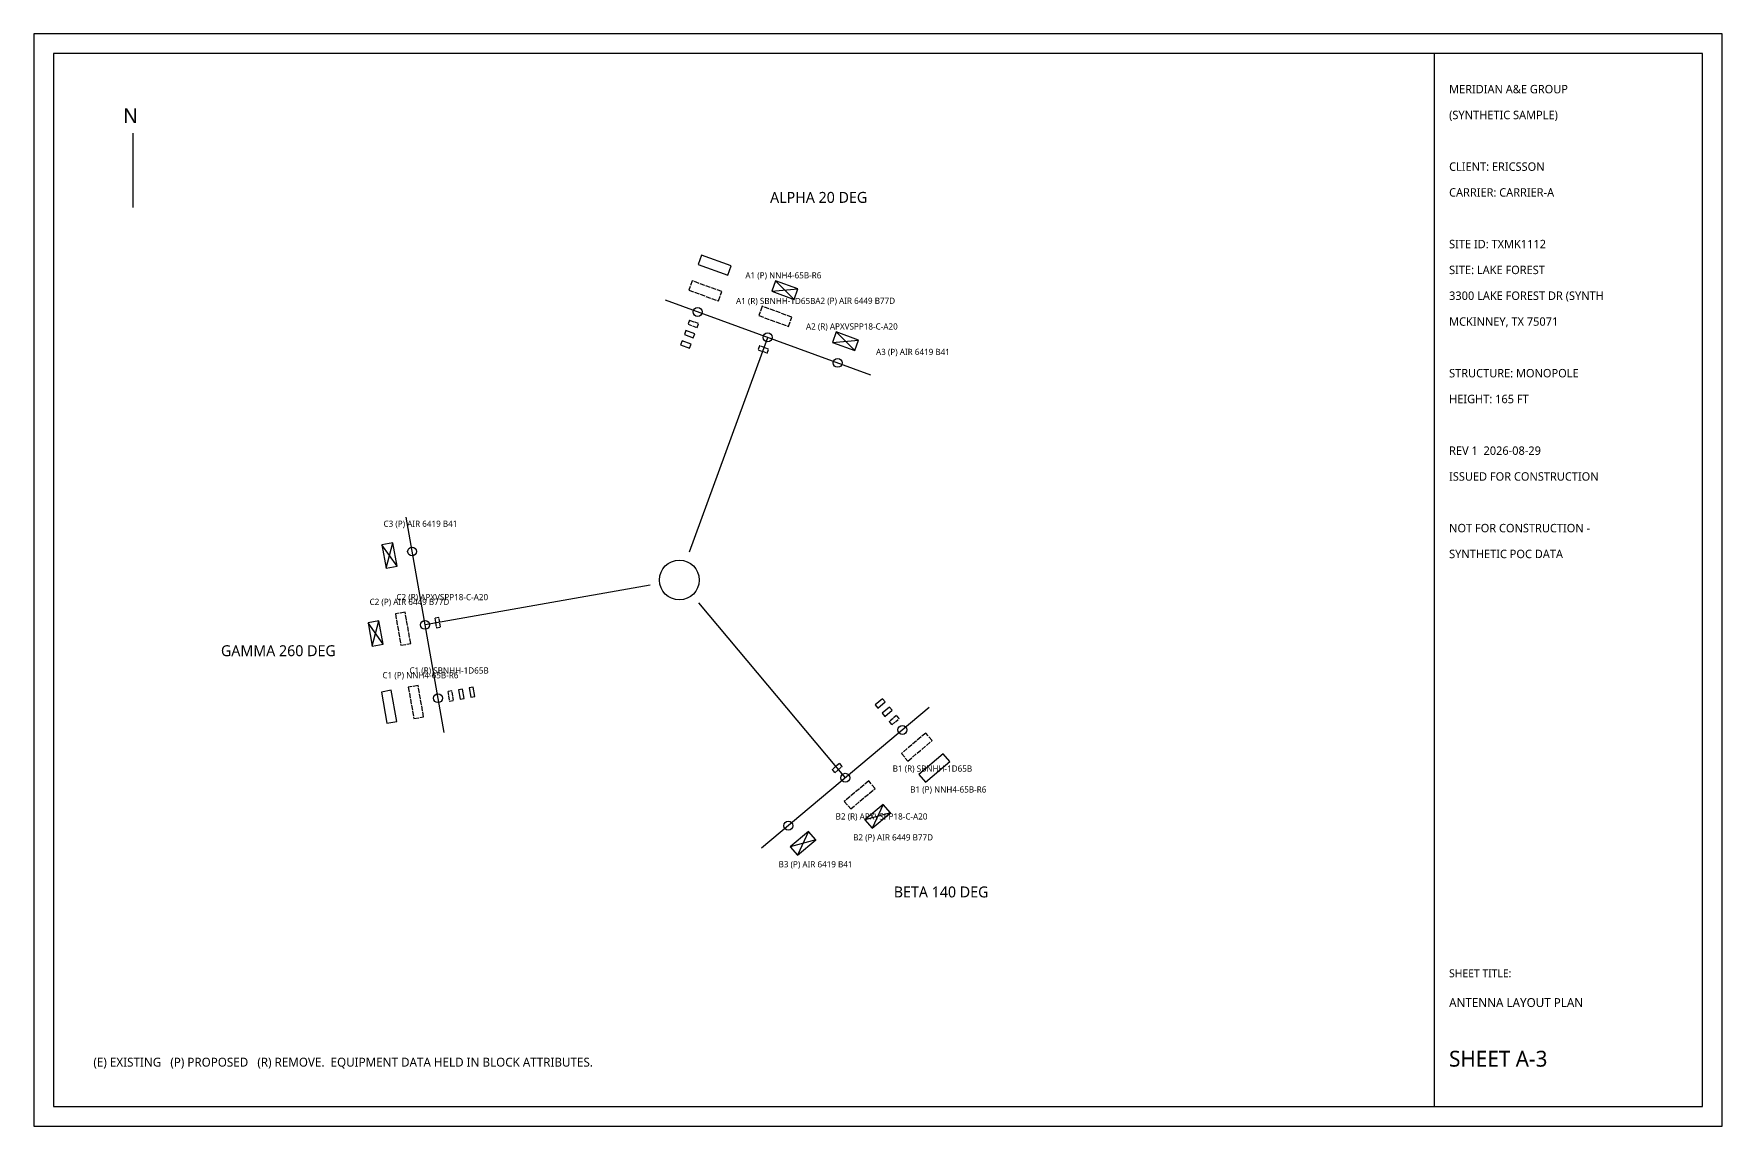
# Model space of a CAD drawing. Extents: x 0 to 1940, y 0 to 220.
# Drawn here: x 800 to 1140, y 0 to 220 of the extents above; entities that cross this region are included whole.
import ezdxf
from ezdxf.enums import TextEntityAlignment as Align

# ---------------------------------------------------------------- set-up
doc = ezdxf.new("R2010")
doc.units = 0
doc.linetypes.add('DASHED', pattern=[1.524, 1.27, -0.254])
for name, color, linetype in [('A-ANT-NEW', 1, 'Continuous'), ('A-ANT-REMOVE', 30, 'DASHED'), ('A-BORDER', 7, 'Continuous'), ('A-MOUNT', 5, 'Continuous'), ('A-RRU-NEW', 1, 'Continuous'), ('A-RRU-REMOVE', 30, 'DASHED'), ('A-STRUCT', 7, 'Continuous'), ('A-TEXT', 7, 'Continuous'), ('A-TITLE', 7, 'Continuous')]:
    doc.layers.add(name, color=color, linetype=linetype)
doc.styles.add('OpenSans', font='OpenSans-Regular.ttf')

# ---------------------------------------------------------------- blocks, each defined once
blk = doc.blocks.new('PIPE')
blk.add_circle((0, 0), 0.9)
at = {"flags": 1}
for tag, p in [('SECTOR', (0, -3)), ('POSITION', (0, -4.6)), ('STATUS', (0, -6.2))]:
    blk.add_attdef(tag, p, '', height=1.2, dxfattribs=at)
blk = doc.blocks.new('ANT_PANEL')
blk.add_lwpolyline([(-4, 0), (4, 0), (4, 2.5), (-4, 2.5)], close=True)
at = {"flags": 1}
for tag, p in [('SECTOR', (0, -3)), ('POSITION', (0, -4.6)), ('STATUS', (0, -9.4)), ('MFR', (0, -6.2)), ('MODEL', (0, -7.8)), ('AZIMUTH', (0, -11)), ('RAD_CENTER_FT', (0, -12.6)), ('MECH_TILT', (0, -14.2))]:
    blk.add_attdef(tag, p, '', height=1.2, dxfattribs=at)
blk = doc.blocks.new('RRU')
blk.add_lwpolyline([(-1.6, 0), (1.6, 0), (1.6, 1.4), (-1.6, 1.4)], close=True)
at = {"flags": 1}
for tag, p in [('SECTOR', (0, -3)), ('POSITION', (0, -4.6)), ('MODEL', (0, -6.2)), ('STATUS', (0, -7.8)), ('BANDS', (0, -9.4))]:
    blk.add_attdef(tag, p, '', height=1.2, dxfattribs=at)
blk = doc.blocks.new('AAU')
for p, q in [((-3, 0), (3, 2.8)), ((-3, 2.8), (3, 0))]:
    blk.add_line(p, q)
blk.add_lwpolyline([(-3, 0), (3, 0), (3, 2.8), (-3, 2.8)], close=True)
at = {"flags": 1}
for tag, p in [('SECTOR', (0, -3)), ('POSITION', (0, -4.6)), ('STATUS', (0, -9.4)), ('MFR', (0, -6.2)), ('MODEL', (0, -7.8)), ('AZIMUTH', (0, -11)), ('RAD_CENTER_FT', (0, -12.6)), ('MECH_TILT', (0, -14.2))]:
    blk.add_attdef(tag, p, '', height=1.2, dxfattribs=at)

msp = doc.modelspace()

# ---------------------------------------------------------------- linework, layer by layer
at = {"layer": 'A-BORDER'}
for points in [[(800, 0), (1140, 0), (1140, 220), (800, 220)], [(804, 4), (1136, 4), (1136, 216), (804, 216)]]:
    msp.add_lwpolyline(points, close=True, dxfattribs=at)
at = {"layer": 'A-MOUNT'}
for p, q in [((927.11, 166.39), (968.46, 151.34)), ((932.05, 115.64), (947.79, 158.86)), ((882.61, 79.3), (874.97, 122.64)), ((924.09, 108.96), (878.79, 100.97)), ((933.86, 105.4), (963.42, 70.17)), ((980.28, 84.31), (946.57, 56.02))]:
    msp.add_line(p, q, dxfattribs=at)
at = {"layer": 'A-STRUCT'}
msp.add_circle((930, 110), 4, dxfattribs=at)
at = {"layer": 'A-TEXT'}
msp.add_line((820, 185), (820, 200), dxfattribs=at)
at = {"layer": 'A-TITLE'}
msp.add_lwpolyline([(1082, 4), (1136, 4), (1136, 216), (1082, 216)], close=True, dxfattribs=at)

# ---------------------------------------------------------------- block references
at = {"layer": 'A-ANT-NEW', "xscale": 0.8, "yscale": 0.8}
for name, p, rotation in [('ANT_PANEL', (936.77, 172.45), -20), ('AAU', (950.86, 167.32), -20), ('AAU', (963.08, 157.02), -20), ('AAU', (872.74, 115.13), -260), ('AAU', (869.93, 99.41), -260), ('ANT_PANEL', (872.53, 84.64), -260), ('ANT_PANEL', (980.7, 72.91), -140), ('AAU', (969.21, 63.27), -140), ('AAU', (954.18, 57.84), -140)]:
    msp.add_blockref(name, p, dxfattribs=dict(at, rotation=rotation))
at = {"layer": 'A-ANT-REMOVE', "xscale": 0.8, "yscale": 0.8}
for p, rotation in [((934.89, 167.28), -20), ((948.98, 162.15), -20), ((875.34, 100.36), -260), ((877.95, 85.59), -260), ((977.17, 77.13), -140), ((965.67, 67.48), -140)]:
    msp.add_blockref('ANT_PANEL', p, dxfattribs=dict(at, rotation=rotation))
at = {"layer": 'A-MOUNT'}
for p in [(933.69, 163.99), (947.79, 158.86), (961.88, 153.73), (876.19, 115.74), (878.79, 100.97), (881.39, 86.2), (974.92, 79.81), (963.42, 70.17), (951.93, 60.52)]:
    msp.add_blockref('PIPE', p, dxfattribs=at)
at = {"layer": 'A-RRU-NEW', "xscale": 0.6, "yscale": 0.6}
for p, rotation in [((931.91, 159.11), -20), ((931.16, 157.04), -20), ((888.68, 87.48), -260), ((886.52, 87.1), -260), ((970.16, 85.48), -140), ((971.57, 83.79), -140)]:
    msp.add_blockref('RRU', p, dxfattribs=dict(at, rotation=rotation))
at = {"layer": 'A-RRU-REMOVE', "xscale": 0.6, "yscale": 0.6}
for p, rotation in [((932.66, 161.18), -20), ((946.76, 156.04), -20), ((881.74, 101.49), -260), ((884.35, 86.72), -260), ((972.99, 82.11), -140), ((961.5, 72.46), -140)]:
    msp.add_blockref('RRU', p, dxfattribs=dict(at, rotation=rotation))

# ---------------------------------------------------------------- texts
at = {"layer": 'A-TEXT', "style": 'OpenSans'}
for s, height, p in [('N', 3, (818, 202)), ('(E) EXISTING   (P) PROPOSED   (R) REMOVE.  EQUIPMENT DATA HELD IN BLOCK ATTRIBUTES.', 1.8, (812, 12))]:
    msp.add_text(s, height=height, dxfattribs=at).set_placement(p)
for s, p in [('ALPHA 20 DEG', (958.05, 187.05)), ('GAMMA 260 DEG', (849.25, 95.76)), ('BETA 140 DEG', (982.71, 47.18))]:
    msp.add_text(s, height=2.2, dxfattribs=at).set_placement(p, align=Align.MIDDLE_CENTER)
for s, p in [('A1 (P) NNH4-65B-R6', (943.29, 171.36)), ('A1 (R) SBNHH-1D65B', (941.41, 166.19)), ('A2 (P) AIR 6449 B77D', (957.38, 166.23)), ('A2 (R) APXVSPP18-C-A20', (955.5, 161.06)), ('A3 (P) AIR 6419 B41', (969.6, 155.93)), ('C3 (P) AIR 6419 B41', (870.43, 121.33)), ('C2 (P) AIR 6449 B77D', (867.62, 105.6)), ('C2 (R) APXVSPP18-C-A20', (873.03, 106.56)), ('C1 (R) SBNHH-1D65B', (875.64, 91.78)), ('C1 (P) NNH4-65B-R6', (870.22, 90.83)), ('B1 (R) SBNHH-1D65B', (972.96, 72.03)), ('B1 (P) NNH4-65B-R6', (976.49, 67.82)), ('B2 (R) APXVSPP18-C-A20', (961.47, 62.39)), ('B2 (P) AIR 6449 B77D', (965, 58.17)), ('B3 (P) AIR 6419 B41', (949.98, 52.75))]:
    msp.add_text(s, height=1.25, dxfattribs=at).set_placement(p, align=Align.MIDDLE_LEFT)
at = {"layer": 'A-TITLE', "style": 'OpenSans'}
for s, height, p in [('MERIDIAN A&E GROUP', 1.7, (1085, 208)), ('(SYNTHETIC SAMPLE)', 1.7, (1085, 202.8)), ('CLIENT: ERICSSON', 1.7, (1085, 192.4)), ('CARRIER: CARRIER-A', 1.7, (1085, 187.2)), ('SITE ID: TXMK1112', 1.7, (1085, 176.8)), ('SITE: LAKE FOREST', 1.7, (1085, 171.6)), ('3300 LAKE FOREST DR (SYNTH', 1.7, (1085, 166.4)), ('MCKINNEY, TX 75071', 1.7, (1085, 161.2)), ('STRUCTURE: MONOPOLE', 1.7, (1085, 150.8)), ('HEIGHT: 165 FT', 1.7, (1085, 145.6)), ('REV 1  2026-08-29', 1.7, (1085, 135.2)), ('ISSUED FOR CONSTRUCTION', 1.7, (1085, 130)), ('NOT FOR CONSTRUCTION -', 1.7, (1085, 119.6)), ('SYNTHETIC POC DATA', 1.7, (1085, 114.4)), ('SHEET TITLE:', 1.6, (1085, 30)), ('ANTENNA LAYOUT PLAN', 1.8, (1085, 24)), ('SHEET A-3', 3.2, (1085, 12))]:
    msp.add_text(s, height=height, dxfattribs=at).set_placement(p)

doc.saveas('drawing.dxf')
